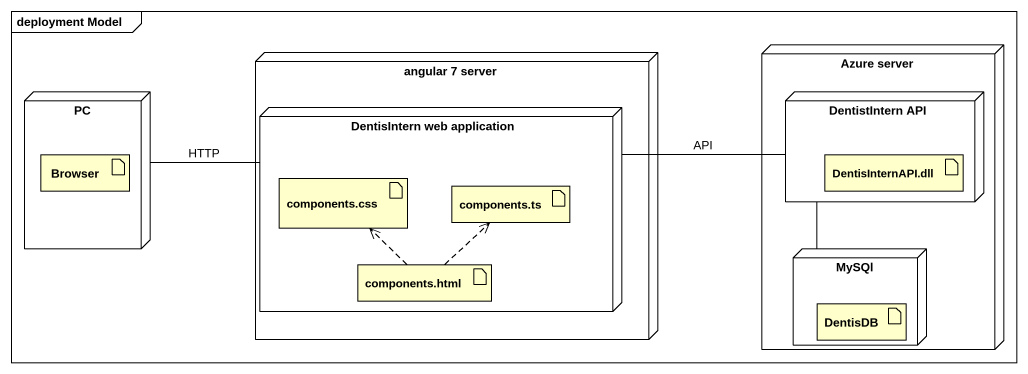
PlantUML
@startuml
mainframe deployment Model
node "angular 7 server" as angular_7_server {
  node "DentisIntern web application" as DentisIntern_web_application {
    artifact "components.css" as components_css
    artifact "components.ts" as components_ts
    artifact "components.html" as components_html
  }
}
node "Azure server" as Azure_server {
  node "DentistIntern API" as DentistIntern_API {
    artifact "DentisInternAPI.dll" as DentisInternAPI_dll
  }
  node MySQl {
    artifact DentisDB
  }
}
node PC {
  artifact Browser
}
PC -right- DentisIntern_web_application : HTTP
DentisIntern_web_application -right- DentistIntern_API : API
DentistIntern_API -- MySQl
components_html .up.> components_css
components_html .up.> components_ts
@enduml
